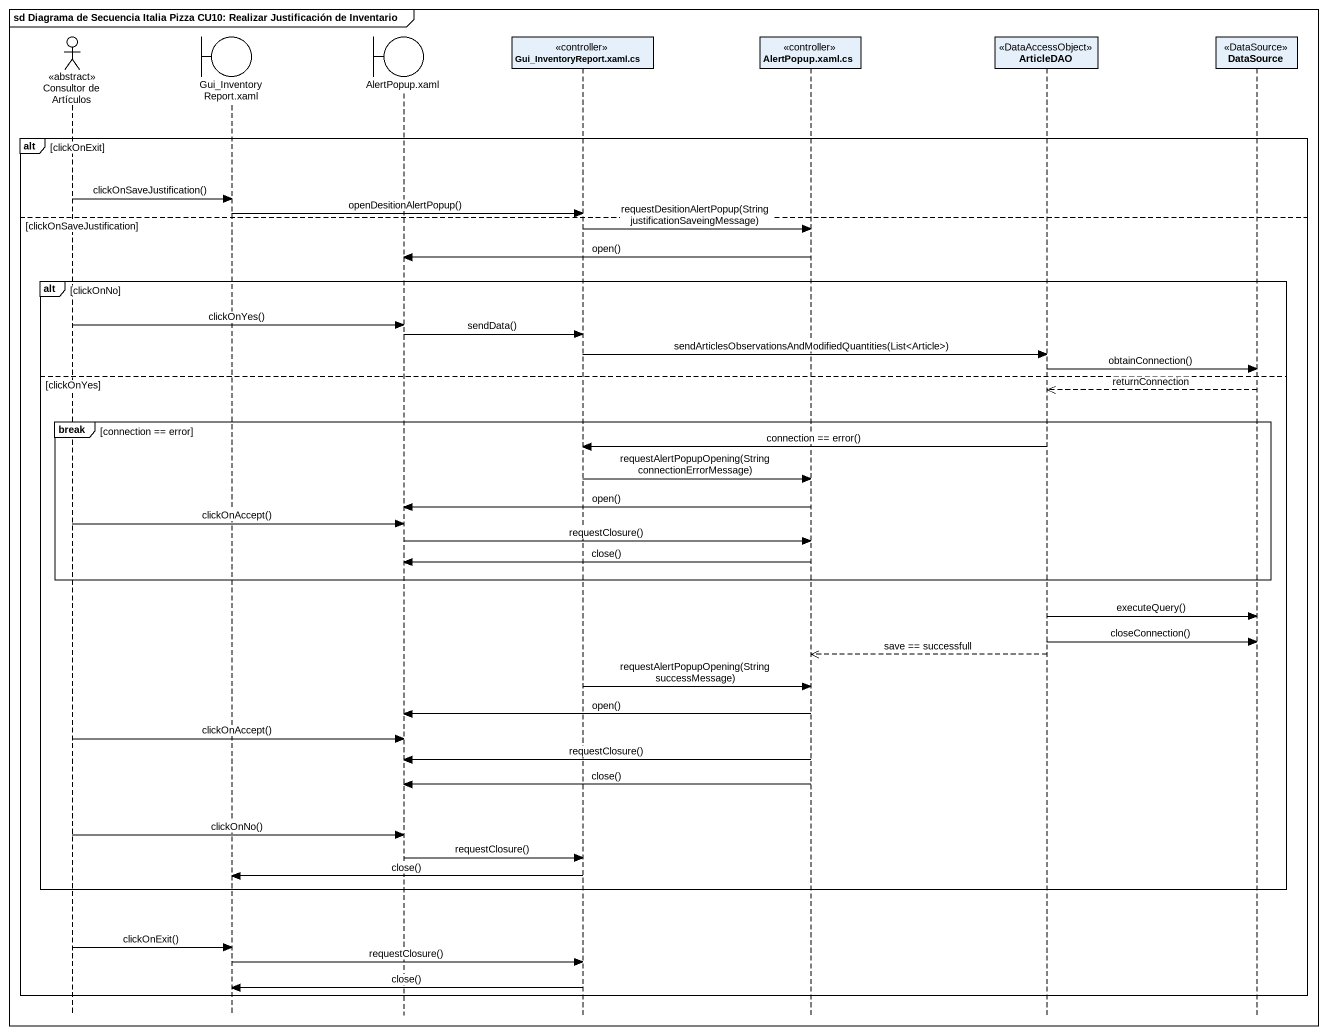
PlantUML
@startuml
mainframe sd Diagrama de Secuencia Italia Pizza CU10: Realizar Justificación de Inventario
hide footbox
actor "Consultor de Artículos" as Consultor_de_Artículos <<abstract>>
boundary "Gui_InventoryReport.xaml" as Gui_InventoryReport_xaml
boundary "AlertPopup.xaml" as AlertPopup_xaml
participant "Gui_InventoryReport.xaml.cs" as Gui_InventoryReport_xaml_cs <<controller>>
participant "AlertPopup.xaml.cs" as AlertPopup_xaml_cs <<controller>>
participant ArticleDAO <<DataAccessObject>>
participant DataSource <<DataSource>>

alt clickOnExit
  Consultor_de_Artículos -> Gui_InventoryReport_xaml : clickOnSaveJustification()
  Gui_InventoryReport_xaml -> Gui_InventoryReport_xaml_cs : openDesitionAlertPopup()
else clickOnSaveJustification
  Gui_InventoryReport_xaml_cs -> AlertPopup_xaml_cs : requestDesitionAlertPopup(String justificationSaveingMessage)
  AlertPopup_xaml_cs -> AlertPopup_xaml : open()
  alt clickOnNo
    Consultor_de_Artículos -> AlertPopup_xaml : clickOnYes()
    AlertPopup_xaml -> Gui_InventoryReport_xaml_cs : sendData()
    Gui_InventoryReport_xaml_cs -> ArticleDAO : sendArticlesObservationsAndModifiedQuantities(List<Article>)
    ArticleDAO -> DataSource : obtainConnection()
  else clickOnYes
    DataSource -->> ArticleDAO : returnConnection
    break connection == error
      ArticleDAO -> Gui_InventoryReport_xaml_cs : connection == error()
      Gui_InventoryReport_xaml_cs -> AlertPopup_xaml_cs : requestAlertPopupOpening(String connectionErrorMessage)
      AlertPopup_xaml_cs -> AlertPopup_xaml : open()
      Consultor_de_Artículos -> AlertPopup_xaml : clickOnAccept()
      AlertPopup_xaml -> AlertPopup_xaml_cs : requestClosure()
      AlertPopup_xaml_cs -> AlertPopup_xaml : close()
    end
    ArticleDAO -> DataSource : executeQuery()
    ArticleDAO -> DataSource : closeConnection()
    ArticleDAO -->> AlertPopup_xaml_cs : save == successfull
    Gui_InventoryReport_xaml_cs -> AlertPopup_xaml_cs : requestAlertPopupOpening(String successMessage)
    AlertPopup_xaml_cs -> AlertPopup_xaml : open()
    Consultor_de_Artículos -> AlertPopup_xaml : clickOnAccept()
    AlertPopup_xaml_cs -> AlertPopup_xaml : requestClosure()
    AlertPopup_xaml_cs -> AlertPopup_xaml : close()
    Consultor_de_Artículos -> AlertPopup_xaml : clickOnNo()
    AlertPopup_xaml -> Gui_InventoryReport_xaml_cs : requestClosure()
    Gui_InventoryReport_xaml_cs -> Gui_InventoryReport_xaml : close()
  end
  Consultor_de_Artículos -> Gui_InventoryReport_xaml : clickOnExit()
  Gui_InventoryReport_xaml -> Gui_InventoryReport_xaml_cs : requestClosure()
  Gui_InventoryReport_xaml_cs -> Gui_InventoryReport_xaml : close()
end
@enduml
